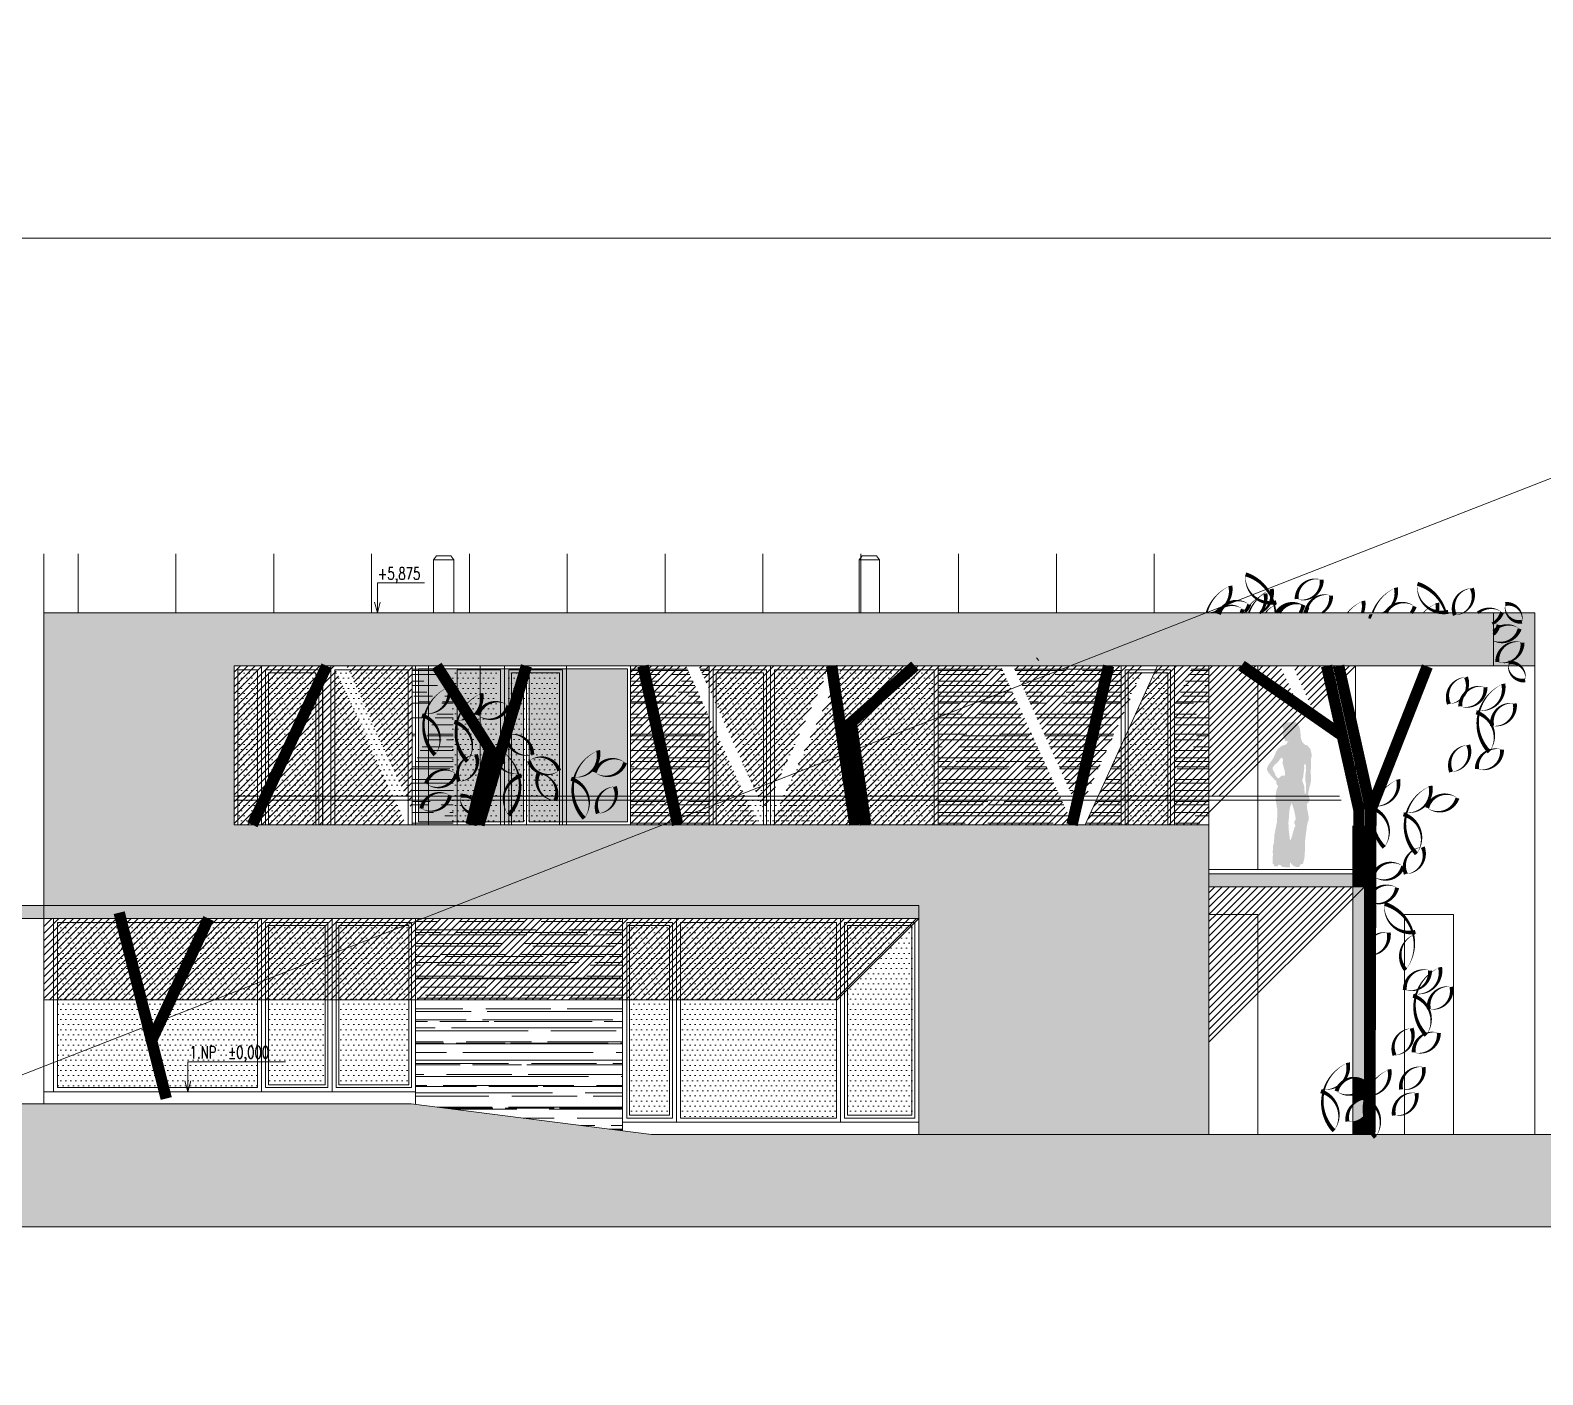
# Model space of a CAD drawing. Header units: metres. Extents: x -183 to 791, y -436 to 125.
# Drawn here: x 514.31 to 532.87, y -415.22 to -398.72 of the extents above; entities that cross this region are included whole.
import ezdxf

# ---------------------------------------------------------------- set-up
doc = ezdxf.new("R2010")
doc.units = ezdxf.units.M
doc.header["$MEASUREMENT"] = 0
doc.header["$XCLIPFRAME"] = 2
for name, color, linetype in [('01_SILNE', 1, 'Continuous'), ('koty', 4, 'Continuous'), ('okna', 4, 'Continuous'), ('SRAFA', 251, 'Continuous'), ('srafa fasada', 253, 'Continuous'), ('SRAFY', 3, 'Continuous'), ('SRAFY-TERÉN', 252, 'Continuous'), ('stafaz', 254, 'Continuous'), ('zariz.predmety', 203, 'Continuous')]:
    doc.layers.add(name, color=color, linetype=linetype)
doc.layers.add('FLOATING-WINDOWS', color=2, linetype='Continuous', plot=False)
doc.layers.add('nosne zdivo', color=6, linetype='Continuous', lineweight=50)
doc.styles.add('ROMANS', font='romans.shx', dxfattribs={"width": 0.7})
picture_1 = doc.add_image_def('image2.jpg', size_in_pixel=(1024, 512))
pattern_1 = [(0, (0, -101.35717), (0.44, 0.2), [3, -0.4, 1, -0.2]), (0, (0.266, -101.25717), (-0.2, 0.266), [0.6, -0.066, 1.2, -0.15]), (0, (0.1, -101.18717), (1.04, 0.134), [1.6, -0.28, 0.8, -0.2])]
pattern_2 = [(0, (0, -101.35717), (0.03125, 0.0625), [0, -0.0625])]
pattern_3 = [(0, (-0.158707, -101.35717), (0.03125, 0.0625), [0, -0.0625])]
pattern_4 = [(225, (529.620144, -373.00782), (0.04419417, -0.04419417), [])]
pattern_5 = [(225, (529.620144, -383.00782), (0.04419417, -0.04419417), [])]

msp = doc.modelspace()

# ---------------------------------------------------------------- hatches: boundary and pattern name
at = {"layer": 'SRAFA', "linetype": 'Continuous', "lineweight": 0, "ltscale": 0.5}
h = msp.add_hatch(dxfattribs=at)
h.set_pattern_fill('ANSI31,_O', color=256, scale=0.5)
h.set_pattern_definition(pattern_5)
h.paths.add_polyline_path([(516.815, -408.467), (518.923, -408.467), (518.038, -406.517), (516.815, -406.517)])
at = {"layer": 'SRAFA', "linetype": 'Continuous', "lineweight": 0}
h = msp.add_hatch(dxfattribs=at)
h.set_pattern_fill('DOTS', color=256, style=0)
h.set_pattern_definition(pattern_2)
h.paths.add_polyline_path([(517.1, -406.567), (516.862, -406.567), (516.862, -408.117), (517.1, -408.117)])
h = msp.add_hatch(dxfattribs=at)
h.set_pattern_fill('DOTS', color=256, style=0)
h.set_pattern_definition(pattern_2)
h.paths.add_polyline_path([(517.818, -406.602), (517.235, -406.602), (517.235, -408.117), (517.818, -408.117)])
h = msp.add_hatch(dxfattribs=at)
h.set_pattern_fill('DOTS', color=256, style=0)
h.set_pattern_definition(pattern_2)
h.paths.add_polyline_path([(518.06, -406.567), (518.05, -406.567), (518.05, -408.117), (518.764, -408.117)])
h = msp.add_hatch(dxfattribs=at)
h.set_pattern_fill('DOTS', color=256, style=0)
h.set_pattern_definition(pattern_2)
h.paths.add_polyline_path([(518.95, -406.567), (518.06, -406.567), (518.764, -408.117), (518.95, -408.117)])
at = {"layer": 'SRAFA', "linetype": 'Continuous', "lineweight": 0, "ltscale": 0.5}
h = msp.add_hatch(dxfattribs=at)
h.set_pattern_fill('ANSI31,_O', color=256, scale=0.5)
h.set_pattern_definition(pattern_5)
h.paths.add_polyline_path([(519, -408.297), (519, -406.517), (518.193, -406.517)])
at = {"layer": 'SRAFA', "linetype": 'Continuous', "lineweight": 0}
h = msp.add_hatch(dxfattribs=at)
h.set_pattern_fill('AR-RROOF', color=256, scale=0.2, style=0)
h.set_pattern_definition(pattern_1)
h.paths.add_polyline_path([(519.416, -406.517), (519, -406.517), (519, -407.435)])
for points in [[(519.076, -406.552), (520.365, -406.552), (520.365, -408.432), (519.076, -408.432)], [(520.435, -406.552), (521.64, -406.552), (521.64, -408.432), (520.435, -408.432)]]:
    msp.add_hatch(color=254, dxfattribs=at).paths.add_polyline_path(points)
h = msp.add_hatch(dxfattribs=at)
h.set_pattern_fill('DOTS', color=256, style=0)
h.set_pattern_definition(pattern_3)
h.paths.add_polyline_path([(519.491, -406.567), (520.041, -406.567), (520.041, -408.467), (519.491, -408.467)])
h = msp.add_hatch(dxfattribs=at)
h.set_pattern_fill('DOTS', color=256, style=0)
h.set_pattern_definition(pattern_3)
h.paths.add_polyline_path([(520.176, -406.602), (520.806, -406.602), (520.806, -408.467), (520.176, -408.467)])
h = msp.add_hatch(dxfattribs=at)
h.set_pattern_fill('AR-RROOF', color=256, scale=0.2, style=0)
h.set_pattern_definition(pattern_1)
h.paths.add_polyline_path([(522.357, -406.517), (521.675, -406.517), (521.675, -408.117), (522.641, -408.117), (522.641, -407.141)])
at = {"layer": 'SRAFA', "linetype": 'Continuous', "lineweight": 0, "ltscale": 0.5}
h = msp.add_hatch(dxfattribs=at)
h.set_pattern_fill('ANSI31,_O', color=256, scale=0.5)
h.set_pattern_definition(pattern_5)
h.paths.add_polyline_path([(521.675, -408.467), (523.242, -408.467), (522.357, -406.517), (521.675, -406.517)])
at = {"layer": 'SRAFA', "linetype": 'Continuous', "lineweight": 0}
h = msp.add_hatch(dxfattribs=at)
h.set_pattern_fill('AR-RROOF', color=256, scale=0.2, style=0)
h.set_pattern_definition(pattern_1)
h.paths.add_polyline_path([(522.641, -406.517), (522.511, -406.517), (522.641, -406.802)], flags=17)
at = {"layer": 'SRAFA', "linetype": 'Continuous', "lineweight": 0, "ltscale": 0.5}
h = msp.add_hatch(dxfattribs=at)
h.set_pattern_fill('ANSI31,_O', color=256, scale=0.5)
h.set_pattern_definition(pattern_5)
h.paths.add_polyline_path([(523.319, -408.298), (524.128, -406.517), (522.511, -406.517)])
at = {"layer": 'SRAFA', "linetype": 'Continuous', "lineweight": 0}
h = msp.add_hatch(dxfattribs=at)
h.set_pattern_fill('DOTS', color=256, style=0)
h.set_pattern_definition(pattern_2)
h.paths.add_polyline_path([(523.309, -406.602), (522.726, -406.602), (522.726, -406.99), (523.237, -408.117), (523.309, -408.117)])
at = {"layer": 'SRAFA', "linetype": 'Continuous', "lineweight": 0, "ltscale": 0.5}
h = msp.add_hatch(dxfattribs=at)
h.set_pattern_fill('ANSI31,_O', color=256, scale=0.5)
h.set_pattern_definition(pattern_5)
h.paths.add_polyline_path([(523.394, -408.467), (527.102, -408.467), (526.216, -406.517), (524.281, -406.517)])
at = {"layer": 'SRAFA', "linetype": 'Continuous', "lineweight": 0}
h = msp.add_hatch(dxfattribs=at)
h.set_pattern_fill('DOTS', color=256, style=0)
h.set_pattern_definition(pattern_2)
h.paths.add_polyline_path([(524.105, -406.567), (523.444, -406.567), (523.444, -408.023)])
h = msp.add_hatch(dxfattribs=at)
h.set_pattern_fill('DOTS', color=256, style=0)
h.set_pattern_definition(pattern_2)
h.paths.add_polyline_path([(525.4, -406.567), (524.259, -406.567), (523.555, -408.117), (525.4, -408.117)])
h = msp.add_hatch(dxfattribs=at)
h.set_pattern_fill('AR-RROOF', color=256, scale=0.2, style=0)
h.set_pattern_definition(pattern_1)
h.paths.add_polyline_path([(526.216, -406.517), (525.45, -406.517), (525.45, -408.117), (526.943, -408.117)])
h = msp.add_hatch(dxfattribs=at)
h.set_pattern_fill('AR-RROOF', color=256, scale=0.2, style=0)
h.set_pattern_definition(pattern_1)
h.paths.add_polyline_path([(527.694, -407.163), (527.694, -406.517), (526.37, -406.517), (527.096, -408.117), (527.26, -408.117)])
at = {"layer": 'SRAFA', "linetype": 'Continuous', "lineweight": 0, "ltscale": 0.5}
h = msp.add_hatch(dxfattribs=at)
h.set_pattern_fill('ANSI31,_O', color=256, scale=0.5)
h.set_pattern_definition(pattern_5)
h.paths.add_polyline_path([(527.178, -408.298), (527.987, -406.517), (526.37, -406.517)])
h = msp.add_hatch(dxfattribs=at)
h.set_pattern_fill('ANSI31,_O', color=256, scale=0.5)
h.set_pattern_definition(pattern_4)
h.paths.add_polyline_path([(528.14, -406.517), (528.77, -406.517), (528.77, -408.316), (528.621, -408.467), (527.255, -408.467)])
at = {"layer": 'SRAFA', "linetype": 'Continuous', "lineweight": 0}
h = msp.add_hatch(dxfattribs=at)
h.set_pattern_fill('DOTS', color=256, style=0)
h.set_pattern_definition(pattern_2)
h.paths.add_polyline_path([(527.948, -406.602), (527.779, -406.602), (527.779, -406.975)], flags=17)
h = msp.add_hatch(dxfattribs=at)
h.set_pattern_fill('DOTS', color=256, style=0)
h.set_pattern_definition(pattern_2)
h.paths.add_polyline_path([(528.265, -406.602), (528.102, -406.602), (527.779, -407.314), (527.779, -408.117), (528.265, -408.117)])
h = msp.add_hatch(dxfattribs=at)
h.set_pattern_fill('AR-RROOF', color=256, scale=0.2, style=0)
h.set_pattern_definition(pattern_1)
h.paths.add_polyline_path([(528.77, -406.517), (528.57, -406.517), (528.35, -407.002), (528.35, -408.117), (528.77, -408.117)])
at = {"layer": 'SRAFA', "linetype": 'Continuous', "lineweight": 0, "ltscale": 0.5}
h = msp.add_hatch(dxfattribs=at)
h.set_pattern_fill('ANSI31,_O', color=256, scale=0.5)
h.set_pattern_definition(pattern_4)
h.paths.add_polyline_path([(528.77, -408.117), (528.969, -408.117), (529.37, -407.716), (529.37, -406.517), (528.77, -406.517)])
h = msp.add_hatch(dxfattribs=at)
h.set_pattern_fill('ANSI31,_O', color=256, scale=0.5)
h.set_pattern_definition(pattern_4)
h.paths.add_polyline_path([(529.37, -407.716), (529.934, -407.152), (529.646, -406.517), (529.37, -406.517)])
h = msp.add_hatch(dxfattribs=at)
h.set_pattern_fill('ANSI31,_O', color=256, scale=0.5)
h.set_pattern_definition(pattern_4)
h.paths.add_polyline_path([(530.04, -407.046), (530.569, -406.517), (529.8, -406.517)])
at = {"layer": 'SRAFA', "linetype": 'Continuous', "lineweight": 0}
h = msp.add_hatch(dxfattribs=at)
h.set_pattern_fill('AR-RROOF', color=256, scale=0.2, style=0)
h.set_pattern_definition(pattern_1)
h.paths.add_polyline_path([(519.5, -406.672), (519, -407.773), (519, -408.117), (519.5, -408.117)])
h = msp.add_hatch(dxfattribs=at)
h.set_pattern_fill('DOTS', color=256, style=0)
h.set_pattern_definition(pattern_2)
h.paths.add_polyline_path([(522.726, -407.328), (522.726, -408.117), (523.084, -408.117)], flags=17)
h = msp.add_hatch(dxfattribs=at)
h.set_pattern_fill('AR-RROOF', color=256, scale=0.2, style=0)
h.set_pattern_definition(pattern_1)
h.paths.add_polyline_path([(527.694, -407.501), (527.414, -408.117), (527.694, -408.117)])
h = msp.add_hatch(dxfattribs=at)
h.set_pattern_fill('DOTS', color=256, style=0)
h.set_pattern_definition(pattern_2)
h.paths.add_polyline_path([(517.1, -408.167), (516.862, -408.167), (516.862, -408.467), (517.1, -408.467)])
h = msp.add_hatch(dxfattribs=at)
h.set_pattern_fill('DOTS', color=256, style=0)
h.set_pattern_definition(pattern_2)
h.paths.add_polyline_path([(517.818, -408.167), (517.235, -408.167), (517.235, -408.467), (517.818, -408.467)])
h = msp.add_hatch(dxfattribs=at)
h.set_pattern_fill('DOTS', color=256, style=0)
h.set_pattern_definition(pattern_2)
h.paths.add_polyline_path([(518.786, -408.167), (518.05, -408.167), (518.05, -408.467), (518.923, -408.467)])
h = msp.add_hatch(dxfattribs=at)
h.set_pattern_fill('AR-RROOF', color=256, scale=0.2, style=0)
h.set_pattern_definition(pattern_1)
h.paths.add_polyline_path([(519.5, -408.167), (519, -408.167), (519, -408.467), (519.5, -408.467)])
h = msp.add_hatch(dxfattribs=at)
h.set_pattern_fill('AR-RROOF', color=256, scale=0.2, style=0)
h.set_pattern_definition(pattern_1)
h.paths.add_polyline_path([(522.641, -408.167), (521.675, -408.167), (521.675, -408.467), (522.641, -408.467)])
h = msp.add_hatch(dxfattribs=at)
h.set_pattern_fill('DOTS', color=256, style=0)
h.set_pattern_definition(pattern_2)
h.paths.add_polyline_path([(523.106, -408.167), (522.726, -408.167), (522.726, -408.467), (523.242, -408.467)])
h = msp.add_hatch(dxfattribs=at)
h.set_pattern_fill('DOTS', color=256, style=0)
h.set_pattern_definition([(0, (-0.540526, -101.35717), (0.03125, 0.0625), [0, -0.0625])])
h.paths.add_polyline_path([(523.855, -408.167), (522.904, -408.167), (522.904, -408.467), (523.991, -408.467)])
h = msp.add_hatch(dxfattribs=at)
h.set_pattern_fill('DOTS', color=256, style=0)
h.set_pattern_definition(pattern_2)
h.paths.add_polyline_path([(525.4, -408.167), (523.532, -408.167), (523.444, -408.361), (523.444, -408.467), (525.4, -408.467)])
h = msp.add_hatch(dxfattribs=at)
h.set_pattern_fill('AR-RROOF', color=256, scale=0.2, style=0)
h.set_pattern_definition(pattern_1)
h.paths.add_polyline_path([(526.965, -408.167), (525.45, -408.167), (525.45, -408.467), (527.102, -408.467)])
h = msp.add_hatch(dxfattribs=at)
h.set_pattern_fill('AR-RROOF', color=256, scale=0.2, style=0)
h.set_pattern_definition(pattern_1)
h.paths.add_polyline_path([(527.694, -408.167), (527.391, -408.167), (527.255, -408.467), (527.694, -408.467)])
h = msp.add_hatch(dxfattribs=at)
h.set_pattern_fill('DOTS', color=256, style=0)
h.set_pattern_definition(pattern_2)
h.paths.add_polyline_path([(528.265, -408.167), (527.779, -408.167), (527.779, -408.467), (528.265, -408.467)])
h = msp.add_hatch(dxfattribs=at)
h.set_pattern_fill('AR-RROOF', color=256, scale=0.2, style=0)
h.set_pattern_definition(pattern_1)
h.paths.add_polyline_path([(528.77, -408.167), (528.35, -408.167), (528.35, -408.467), (528.77, -408.467)])
at = {"layer": 'SRAFA', "linetype": 'Continuous', "lineweight": 0, "ltscale": 0.5}
h = msp.add_hatch(dxfattribs=at)
h.set_pattern_fill('ANSI31,_O', color=256, scale=0.5)
h.set_pattern_definition(pattern_4)
h.paths.add_polyline_path([(528.77, -409.567), (529.37, -409.567), (529.37, -410.535), (530.538, -409.367), (530.538, -409.227), (528.77, -409.227)])
h = msp.add_hatch(dxfattribs=at)
h.set_pattern_fill('ANSI31,_O', color=256, scale=0.5)
h.set_pattern_definition(pattern_4)
h.paths.add_polyline_path([(528.77, -411.135), (529.37, -410.535), (529.37, -409.567), (528.77, -409.567)])
h = msp.add_hatch(dxfattribs=at)
h.set_pattern_fill('ANSI31,_O', color=256, scale=0.5)
h.set_pattern_definition(pattern_4)
h.paths.add_polyline_path([(514.48, -409.617), (514.48, -410.617), (524.212, -410.617), (525.212, -409.617)])
at = {"layer": 'SRAFA', "linetype": 'Continuous', "lineweight": 0}
h = msp.add_hatch(dxfattribs=at)
h.set_pattern_fill('DOTS', color=256, style=0)
h.set_pattern_definition(pattern_2)
h.paths.add_polyline_path([(514.65, -409.667), (517.1, -409.667), (517.1, -411.692), (514.65, -411.692)])
h = msp.add_hatch(dxfattribs=at)
h.set_pattern_fill('DOTS', color=256, style=0)
h.set_pattern_definition(pattern_2)
h.paths.add_polyline_path([(517.931, -409.702), (517.235, -409.702), (517.235, -411.657), (517.931, -411.657)])
h = msp.add_hatch(dxfattribs=at)
h.set_pattern_fill('DOTS', color=256, style=0)
h.set_pattern_definition(pattern_2)
h.paths.add_polyline_path([(518.956, -409.702), (518.101, -409.702), (518.101, -411.657), (518.956, -411.657)])
h = msp.add_hatch(dxfattribs=at)
h.set_pattern_fill('AR-RROOF', color=256, scale=0.2, style=0)
h.set_pattern_definition(pattern_1)
h.paths.add_polyline_path([(521.58, -409.617), (519.041, -409.617), (519.041, -411.742), (519.041, -411.899), (521.58, -412.222)])
h = msp.add_hatch(dxfattribs=at)
h.set_pattern_fill('DOTS', color=256, style=0)
h.set_pattern_definition(pattern_2)
h.paths.add_polyline_path([(521.665, -409.702), (522.155, -409.702), (522.155, -412.032), (521.665, -412.032)])
h = msp.add_hatch(dxfattribs=at)
h.set_pattern_fill('DOTS', color=256, style=0)
h.set_pattern_definition(pattern_2)
h.paths.add_polyline_path([(522.29, -409.667), (524.202, -409.667), (524.202, -412.067), (522.29, -412.067)])
h = msp.add_hatch(dxfattribs=at)
h.set_pattern_fill('DOTS', color=256, style=0)
h.set_pattern_definition(pattern_2)
h.paths.add_polyline_path([(524.337, -409.702), (525.127, -409.702), (525.127, -412.032), (524.337, -412.032)])
at = {"layer": 'srafa fasada', "linetype": 'Continuous', "lineweight": 0}
for points in [[(514.48, -405.867), (514.48, -409.457), (525.212, -409.457), (525.212, -412.267), (528.77, -412.267), (528.77, -408.467), (516.815, -408.467), (516.815, -406.517), (532.263, -406.517), (532.263, -405.867)], [(532.263, -406.517), (532.77, -406.517), (532.77, -405.867), (532.263, -405.867)]]:
    msp.add_hatch(color=253, dxfattribs=at).paths.add_polyline_path(points)
at = {"layer": 'SRAFY', "linetype": 'Continuous', "lineweight": 0}
for points in [[(530.538, -409.067), (528.77, -409.067), (528.77, -409.227), (530.538, -409.227)], [(530.678, -409.227), (530.543, -409.227), (530.538, -409.227), (530.538, -411.57, -0.154098), (530.678, -411.599)], [(525.212, -409.457), (514.48, -409.457), (513.543, -409.457, -0.079457), (513.505, -409.617), (525.212, -409.617)], [(530.678, -411.599, 0.154098), (530.538, -411.57), (530.538, -411.777, 0.187651), (530.678, -411.677)], [(530.678, -411.677, -0.187651), (530.538, -411.777), (530.538, -411.899, -0.16755), (530.678, -411.833), (530.678, -411.826, 0.021911), (530.652, -411.817, 0.520567), (530.674, -411.793, 0.004244), (530.678, -411.794)], [(530.678, -411.854), (530.678, -411.833, 0.16755), (530.538, -411.899), (530.538, -412.111, 0.167375), (530.678, -412.045), (530.678, -412.034, -0.08696)], [(530.678, -412.045, -0.167375), (530.538, -412.111), (530.538, -412.267), (530.678, -412.267)]]:
    msp.add_hatch(color=44, dxfattribs=at).paths.add_polyline_path(points)
at = {"layer": 'SRAFY-TERÉN', "linetype": 'Continuous', "lineweight": 0}
msp.add_hatch(color=256, dxfattribs=at).paths.add_polyline_path([(543.77, -412.267), (541.575, -412.267), (541.575, -412.272), (541.153, -412.271), (541.153, -412.267), (530.835, -412.267, -0.032805), (530.813, -412.302, -0.021832), (530.783, -412.267), (521.936, -412.267), (518.986, -411.892), (508.562, -411.892, -0.013742), (508.557, -411.904, -0.069979), (508.492, -411.892), (507.93, -411.892), (507.93, -413.401), (543.77, -413.401)])
at = {"layer": 'stafaz', "linetype": 'Continuous', "ltscale": 0.001}
h = msp.add_hatch(color=256, dxfattribs=at)
h.paths.add_polyline_path([(529.598, -408.048), (529.601, -408.034), (529.61, -408.018), (529.617, -408.003), (529.62, -407.992), (529.607, -407.979), (529.601, -407.969), (529.596, -407.952), (529.596, -407.939), (529.597, -407.927), (529.581, -407.919), (529.57, -407.908), (529.559, -407.894), (529.548, -407.884), (529.539, -407.874), (529.527, -407.859), (529.516, -407.846), (529.505, -407.831), (529.497, -407.82), (529.491, -407.809), (529.486, -407.799), (529.483, -407.787), (529.483, -407.775), (529.487, -407.765), (529.491, -407.755), (529.495, -407.744), (529.501, -407.734), (529.508, -407.724), (529.517, -407.71), (529.526, -407.698), (529.537, -407.685), (529.545, -407.674), (529.551, -407.662), (529.56, -407.65), (529.568, -407.636), (529.572, -407.625), (529.579, -407.611), (529.584, -407.6), (529.588, -407.587), (529.593, -407.575), (529.599, -407.563), (529.606, -407.553), (529.614, -407.54), (529.627, -407.528), (529.638, -407.518), (529.654, -407.506), (529.667, -407.498), (529.677, -407.493), (529.687, -407.491), (529.698, -407.489), (529.708, -407.485), (529.719, -407.48), (529.727, -407.467), (529.727, -407.456), (529.74, -407.454), (529.747, -407.444), (529.732, -407.442), (529.722, -407.442), (529.712, -407.442), (529.702, -407.431), (529.699, -407.417), (529.692, -407.403), (529.689, -407.391), (529.686, -407.381), (529.678, -407.37), (529.677, -407.359), (529.679, -407.349), (529.685, -407.339), (529.689, -407.328), (529.691, -407.317), (529.679, -407.282), (529.676, -407.27), (529.674, -407.257), (529.674, -407.247), (529.676, -407.236), (529.682, -407.225), (529.693, -407.219), (529.706, -407.215), (529.718, -407.213), (529.732, -407.212), (529.744, -407.212), (529.757, -407.212), (529.768, -407.211), (529.779, -407.207), (529.793, -407.204), (529.807, -407.201), (529.823, -407.203), (529.841, -407.214), (529.851, -407.224), (529.865, -407.238), (529.871, -407.248), (529.879, -407.264), (529.884, -407.276), (529.887, -407.29), (529.89, -407.304), (529.892, -407.317), (529.893, -407.328), (529.894, -407.344), (529.897, -407.359), (529.897, -407.372), (529.897, -407.389), (529.899, -407.404), (529.903, -407.417), (529.907, -407.43), (529.913, -407.444), (529.92, -407.455), (529.929, -407.466), (529.938, -407.476), (529.953, -407.487), (529.967, -407.489), (529.978, -407.494), (529.989, -407.502), (529.991, -407.513), (530.003, -407.521), (530.014, -407.537), (530.019, -407.553), (530.023, -407.566), (530.026, -407.582), (530.029, -407.595), (530.031, -407.608), (530.031, -407.622), (530.029, -407.634), (530.026, -407.644), (530.025, -407.656), (530.023, -407.673), (530.023, -407.687), (530.023, -407.699), (530.023, -407.71), (530.024, -407.721), (530.024, -407.731), (530.024, -407.744), (530.024, -407.761), (530.023, -407.774), (530.021, -407.785), (530.019, -407.799), (530.019, -407.809), (530.019, -407.822), (530.02, -407.834), (530.021, -407.851), (530.023, -407.868), (530.024, -407.88), (530.024, -407.891), (530.025, -407.907), (530.022, -407.925), (530.021, -407.94), (530.018, -407.954), (530.015, -407.966), (530.012, -407.982), (530.008, -407.995), (530.005, -408.007), (530.002, -408.021), (529.998, -408.032), (529.997, -408.044), (529.992, -408.057), (529.99, -408.069), (529.989, -408.084), (529.989, -408.1), (529.993, -408.11), (529.997, -408.121), (530.003, -408.137), (530.007, -408.149), (530.008, -408.159), (530.003, -408.174), (529.993, -408.19), (529.981, -408.202), (529.971, -408.211), (529.972, -408.225), (529.972, -408.24), (529.972, -408.25), (529.975, -408.265), (529.979, -408.287), (529.981, -408.299), (529.983, -408.309), (529.986, -408.324), (529.989, -408.341), (529.993, -408.364), (529.993, -408.375), (529.995, -408.387), (529.995, -408.399), (529.994, -408.409), (529.991, -408.419), (529.983, -408.437), (529.978, -408.457), (529.973, -408.484), (529.971, -408.496), (529.971, -408.509), (529.969, -408.519), (529.967, -408.53), (529.964, -408.55), (529.963, -408.562), (529.961, -408.577), (529.959, -408.589), (529.958, -408.602), (529.957, -408.613), (529.955, -408.624), (529.954, -408.635), (529.952, -408.645), (529.951, -408.667), (529.951, -408.692), (529.951, -408.706), (529.951, -408.716), (529.951, -408.73), (529.951, -408.743), (529.951, -408.761), (529.95, -408.775), (529.949, -408.786), (529.949, -408.797), (529.947, -408.809), (529.947, -408.82), (529.946, -408.833), (529.945, -408.845), (529.943, -408.864), (529.94, -408.885), (529.938, -408.896), (529.933, -408.909), (529.93, -408.922), (529.926, -408.943), (529.916, -408.948), (529.904, -408.953), (529.894, -408.952), (529.89, -408.966), (529.883, -408.98), (529.869, -408.986), (529.851, -408.986), (529.84, -408.983), (529.83, -408.98), (529.811, -408.974), (529.798, -408.964), (529.787, -408.951), (529.776, -408.936), (529.765, -408.93), (529.764, -408.943), (529.764, -408.953), (529.763, -408.965), (529.765, -408.976), (529.765, -408.986), (529.754, -408.99), (529.741, -408.99), (529.73, -408.99), (529.718, -408.988), (529.707, -408.988), (529.691, -408.986), (529.677, -408.986), (529.665, -408.978), (529.655, -408.967), (529.641, -408.959), (529.628, -408.958), (529.617, -408.966), (529.615, -408.979), (529.604, -408.979), (529.588, -408.979), (529.577, -408.978), (529.571, -408.968), (529.571, -408.956), (529.557, -408.95), (529.551, -408.938), (529.552, -408.921), (529.553, -408.906), (529.553, -408.893), (529.553, -408.881), (529.553, -408.863), (529.555, -408.849), (529.556, -408.837), (529.556, -408.827), (529.554, -408.805), (529.554, -408.789), (529.556, -408.77), (529.559, -408.752), (529.558, -408.741), (529.558, -408.727), (529.563, -408.707), (529.566, -408.696), (529.569, -408.679), (529.571, -408.664), (529.57, -408.65), (529.572, -408.64), (529.573, -408.63), (529.572, -408.609), (529.574, -408.596), (529.575, -408.584), (529.58, -408.566), (529.583, -408.546), (529.585, -408.535), (529.587, -408.524), (529.589, -408.513), (529.595, -408.492), (529.596, -408.48), (529.598, -408.469), (529.6, -408.458), (529.604, -408.44), (529.604, -408.426), (529.605, -408.415), (529.606, -408.405), (529.607, -408.394), (529.609, -408.377), (529.608, -408.359), (529.61, -408.344), (529.61, -408.331), (529.61, -408.319), (529.61, -408.308), (529.61, -408.298), (529.61, -408.285), (529.608, -408.271), (529.605, -408.257), (529.602, -408.243), (529.6, -408.225), (529.597, -408.21), (529.595, -408.187), (529.593, -408.173), (529.591, -408.158), (529.591, -408.142), (529.591, -408.132), (529.591, -408.116), (529.591, -408.106), (529.591, -408.091), (529.593, -408.08), (529.595, -408.064)])
h.paths.add_polyline_path([(529.782, -408.21), (529.777, -408.223), (529.772, -408.234), (529.77, -408.245), (529.766, -408.256), (529.762, -408.271), (529.759, -408.288), (529.758, -408.303), (529.756, -408.316), (529.755, -408.334), (529.755, -408.346), (529.753, -408.36), (529.753, -408.371), (529.751, -408.387), (529.751, -408.398), (529.749, -408.409), (529.748, -408.423), (529.746, -408.436), (529.746, -408.449), (529.747, -408.46), (529.748, -408.481), (529.748, -408.502), (529.749, -408.518), (529.75, -408.534), (529.753, -408.551), (529.754, -408.564), (529.756, -408.577), (529.757, -408.59), (529.759, -408.601), (529.76, -408.613), (529.761, -408.624), (529.763, -408.636), (529.764, -408.648), (529.766, -408.662), (529.774, -408.649), (529.779, -408.638), (529.785, -408.62), (529.79, -408.606), (529.795, -408.588), (529.798, -408.575), (529.803, -408.557), (529.808, -408.539), (529.814, -408.522), (529.818, -408.511), (529.823, -408.498), (529.83, -408.485), (529.829, -408.471), (529.824, -408.461), (529.82, -408.45), (529.818, -408.439), (529.819, -408.429), (529.827, -408.416), (529.834, -408.404), (529.834, -408.387), (529.832, -408.365), (529.827, -408.342), (529.823, -408.328), (529.82, -408.31), (529.817, -408.297), (529.813, -408.281), (529.807, -408.261), (529.803, -408.248), (529.799, -408.238), (529.796, -408.226), (529.791, -408.215), (529.784, -408.199)], flags=16)
h.paths.add_polyline_path([(529.943, -408.046), (529.945, -408.063), (529.946, -408.073), (529.946, -408.088), (529.957, -408.079), (529.962, -408.066), (529.962, -408.054), (529.962, -408.043), (529.962, -408.03), (529.963, -408.018), (529.963, -408.007), (529.963, -407.995), (529.963, -407.983), (529.963, -407.972), (529.961, -407.958), (529.959, -407.947), (529.955, -407.93), (529.954, -407.919), (529.953, -407.901), (529.953, -407.89), (529.953, -407.874), (529.953, -407.863), (529.955, -407.849), (529.956, -407.837), (529.958, -407.822), (529.96, -407.81), (529.962, -407.8), (529.962, -407.788), (529.962, -407.777), (529.962, -407.767), (529.96, -407.751), (529.956, -407.731), (529.952, -407.721), (529.942, -407.724), (529.938, -407.74), (529.939, -407.75), (529.94, -407.762), (529.94, -407.773), (529.939, -407.788), (529.936, -407.8), (529.935, -407.811), (529.933, -407.823), (529.931, -407.834), (529.931, -407.847), (529.93, -407.857), (529.928, -407.877), (529.925, -407.889), (529.921, -407.902), (529.917, -407.913), (529.915, -407.924), (529.919, -407.937), (529.923, -407.948), (529.93, -407.964), (529.933, -407.975), (529.939, -407.989), (529.942, -408.005), (529.942, -408.022), (529.943, -408.034)], flags=16)
h.paths.add_polyline_path([(529.701, -407.866), (529.704, -407.855), (529.704, -407.843), (529.704, -407.832), (529.702, -407.821), (529.699, -407.807), (529.698, -407.797), (529.693, -407.778), (529.689, -407.765), (529.686, -407.751), (529.682, -407.739), (529.678, -407.726), (529.676, -407.714), (529.676, -407.702), (529.677, -407.688), (529.679, -407.676), (529.677, -407.662), (529.673, -407.651), (529.666, -407.641), (529.638, -407.667), (529.632, -407.678), (529.625, -407.688), (529.616, -407.699), (529.602, -407.712), (529.59, -407.721), (529.575, -407.734), (529.566, -407.746), (529.558, -407.759), (529.551, -407.769), (529.551, -407.782), (529.556, -407.792), (529.562, -407.806), (529.572, -407.819), (529.576, -407.83), (529.58, -407.841), (529.584, -407.851), (529.59, -407.867), (529.601, -407.88), (529.61, -407.89), (529.621, -407.897), (529.632, -407.892), (529.643, -407.883), (529.654, -407.871), (529.665, -407.864), (529.678, -407.863), (529.691, -407.863)], flags=16)

# ---------------------------------------------------------------- linework, layer by layer
at = {"linetype": 'Continuous', "lineweight": 0}
for p, q in [((532.77, -405.867), (532.77, -412.267)), ((530.526, -408.117), (530.543, -408.117)), ((530.569, -408.117), (530.526, -408.117)), ((530.538, -409.017), (528.77, -409.017)), ((530.538, -409.067), (528.77, -409.067)), ((530.543, -409.227), (528.77, -409.227)), ((528.77, -409.567), (528.77, -412.267))]:
    msp.add_line(p, q, dxfattribs=at)
at = {"layer": '01_SILNE', "linetype": 'Continuous', "lineweight": 0}
for p, q in [((521.58, -405.867), (514.48, -405.867)), ((514.48, -409.457), (514.48, -405.867)), ((532.263, -405.867), (521.58, -405.867)), ((532.263, -406.517), (532.263, -405.867)), ((516.815, -406.517), (532.263, -406.517)), ((516.815, -408.467), (528.77, -408.467)), ((528.77, -408.467), (528.77, -412.267)), ((525.212, -409.457), (514.48, -409.457)), ((525.212, -412.267), (525.212, -409.457)), ((518.986, -411.892), (507.93, -411.892)), ((518.986, -411.892), (521.936, -412.267)), ((521.936, -412.267), (543.77, -412.267))]:
    msp.add_line(p, q, dxfattribs=at)
at = {"layer": 'FLOATING-WINDOWS', "color": 254, "linetype": 'Continuous', "lineweight": 0}
for p, q in [((532.263, -405.867), (532.77, -405.867)), ((530.543, -409.227), (530.678, -409.227))]:
    msp.add_line(p, q, dxfattribs=at)
at = {"layer": 'FLOATING-WINDOWS', "linetype": 'Continuous', "lineweight": 0}
for p, q in [((519.125, -406.517), (521.675, -406.517)), ((530.569, -406.517), (528.77, -408.316)), ((530.678, -409.227), (528.77, -411.135))]:
    msp.add_line(p, q, dxfattribs=at)
at = {"layer": 'FLOATING-WINDOWS', "linetype": 'Continuous', "lineweight": 0, "flags": 128}
for points in [[(514.48, -405.867), (514.48, -409.457), (525.212, -409.457), (525.212, -412.267), (528.77, -412.267), (528.77, -408.467), (516.815, -408.467), (516.815, -406.517), (532.263, -406.517), (532.263, -405.867)], [(528.14, -406.517), (528.77, -406.517), (528.77, -408.316), (528.621, -408.467), (527.255, -408.467)], [(507.93, -411.892), (507.93, -413.401), (543.77, -413.401), (543.77, -412.267), (521.936, -412.267), (518.986, -411.892)]]:
    msp.add_lwpolyline(points, close=True, dxfattribs=at)
at = {"layer": 'FLOATING-WINDOWS', "linetype": 'Continuous', "lineweight": 0}
msp.add_lwpolyline([(532.263, -406.517), (532.77, -406.517), (532.77, -405.867), (532.263, -405.867)], close=True, dxfattribs=at)
at = {"layer": 'FLOATING-WINDOWS', "linetype": 'Continuous', "lineweight": 0, "ltscale": 0.5, "flags": 128}
msp.add_lwpolyline([(514.48, -409.617), (514.48, -410.617), (524.212, -410.617), (525.212, -409.617)], close=True, dxfattribs=at)
at = {"layer": 'koty', "linetype": 'Continuous', "lineweight": 0}
for p, q in [((518.572, -405.867), (518.572, -405.5)), ((518.572, -405.5), (519.148, -405.5)), ((518.572, -405.867), (518.535, -405.734)), ((518.572, -405.867), (518.608, -405.734)), ((516.246, -411.742), (516.246, -411.375)), ((516.246, -411.375), (517.443, -411.375)), ((516.246, -411.742), (516.21, -411.609)), ((516.246, -411.742), (516.283, -411.609))]:
    msp.add_line(p, q, dxfattribs=at)
at = {"layer": 'nosne zdivo', "linetype": 'Continuous', "lineweight": 0}
for p, q in [((504.789, -415.216), (547.047, -398.718)), ((514.48, -405.867), (514.48, -405.141)), ((514.9, -405.867), (514.9, -405.141)), ((516.1, -405.867), (516.1, -405.141)), ((517.3, -405.867), (517.3, -405.141)), ((518.5, -405.867), (518.5, -405.141)), ((519.7, -405.867), (519.7, -405.141)), ((520.9, -405.867), (520.9, -405.141)), ((522.1, -405.867), (522.1, -405.141)), ((523.3, -405.867), (523.3, -405.141)), ((524.5, -405.867), (524.5, -405.141)), ((525.7, -405.867), (525.7, -405.141)), ((526.9, -405.867), (526.9, -405.141)), ((528.1, -405.867), (528.1, -405.141))]:
    msp.add_line(p, q, dxfattribs=at)
at = {"layer": 'nosne zdivo', "linetype": 'Continuous', "lineweight": 0, "flags": 128}
msp.add_lwpolyline([(526.683, -406.451), (526.657, -406.418)], dxfattribs=at)
at = {"layer": 'okna', "linetype": 'Continuous', "lineweight": 0}
for p, q in [((517.9, -406.517), (517.9, -408.467)), ((517.9, -406.517), (518, -406.517)), ((519, -406.517), (519, -408.467)), ((519, -406.517), (519.6, -406.517)), ((519.041, -408.467), (519.041, -406.517)), ((521.05, -406.517), (521.58, -406.517)), ((521.675, -408.467), (521.675, -406.517)), ((530.373, -408.117), (516.815, -408.117)), ((528.35, -408.117), (530.373, -408.117)), ((530.395, -408.167), (516.815, -408.167)), ((528.77, -409.567), (529.37, -409.567)), ((529.37, -409.567), (529.37, -412.267)), ((529.37, -409.567), (529.37, -412.267)), ((531.17, -409.567), (531.17, -412.267)), ((531.17, -409.567), (531.77, -409.567)), ((531.77, -409.567), (531.77, -412.267)), ((514.48, -411.892), (514.48, -409.617)), ((514.6, -411.742), (514.48, -411.742)), ((519.041, -411.742), (519.041, -411.899)), ((524.252, -412.117), (525.212, -412.117))]:
    msp.add_line(p, q, dxfattribs=at)
for points in [[(516.815, -406.517), (517.9, -406.517), (517.9, -408.467), (516.815, -408.467)], [(516.815, -406.517), (517.15, -406.517), (517.15, -408.467), (516.815, -408.467)], [(516.862, -406.567), (517.1, -406.567), (517.1, -408.467), (516.862, -408.467)], [(517.15, -406.517), (517.903, -406.517), (517.903, -408.467), (517.15, -408.467)], [(517.2, -406.567), (517.853, -406.567), (517.853, -408.467), (517.2, -408.467)], [(517.235, -406.602), (517.818, -406.602), (517.818, -408.467), (517.235, -408.467)], [(518, -406.517), (519, -406.517), (519, -408.467), (518, -408.467)], [(518.05, -406.567), (518.95, -406.567), (518.95, -408.467), (518.05, -408.467)], [(519.041, -406.517), (520.4, -406.517), (520.4, -408.467), (519.041, -408.467)], [(519.076, -406.552), (520.365, -406.552), (520.365, -408.432), (519.076, -408.432)], [(520.4, -406.517), (521.675, -406.517), (521.675, -408.467), (520.4, -408.467)], [(520.435, -406.552), (521.64, -406.552), (521.64, -408.432), (520.435, -408.432)], [(522.641, -406.517), (523.394, -406.517), (523.394, -408.467), (522.641, -408.467)], [(522.691, -406.567), (523.344, -406.567), (523.344, -408.467), (522.691, -408.467)], [(522.726, -406.602), (523.309, -406.602), (523.309, -408.467), (522.726, -408.467)], [(523.394, -406.517), (525.45, -406.517), (525.45, -408.467), (523.394, -408.467)], [(523.444, -406.567), (525.4, -406.567), (525.4, -408.467), (523.444, -408.467)], [(527.694, -406.517), (528.35, -406.517), (528.35, -408.467), (527.694, -408.467)], [(527.744, -406.567), (528.3, -406.567), (528.3, -408.467), (527.744, -408.467)], [(527.779, -406.602), (528.265, -406.602), (528.265, -408.467), (527.779, -408.467)], [(514.6, -409.617), (517.15, -409.617), (517.15, -411.742), (514.6, -411.742)], [(514.65, -409.667), (517.1, -409.667), (517.1, -411.692), (514.65, -411.692)], [(517.15, -409.617), (518.016, -409.617), (518.016, -411.742), (517.15, -411.742)], [(517.2, -409.667), (517.966, -409.667), (517.966, -411.692), (517.2, -411.692)], [(517.235, -409.702), (517.931, -409.702), (517.931, -411.657), (517.235, -411.657)], [(518.016, -409.617), (519.041, -409.617), (519.041, -411.742), (518.016, -411.742)], [(518.066, -409.667), (518.991, -409.667), (518.991, -411.692), (518.066, -411.692)], [(518.101, -409.702), (518.956, -409.702), (518.956, -411.657), (518.101, -411.657)], [(521.58, -409.617), (522.24, -409.617), (522.24, -412.117), (521.58, -412.117)], [(521.63, -409.667), (522.19, -409.667), (522.19, -412.067), (521.63, -412.067)], [(521.665, -409.702), (522.155, -409.702), (522.155, -412.032), (521.665, -412.032)], [(522.24, -409.617), (524.252, -409.617), (524.252, -412.117), (522.24, -412.117)], [(522.29, -409.667), (524.202, -409.667), (524.202, -412.067), (522.29, -412.067)], [(524.302, -409.667), (525.162, -409.667), (525.162, -412.067), (524.302, -412.067)], [(524.337, -409.702), (525.127, -409.702), (525.127, -412.032), (524.337, -412.032)]]:
    msp.add_lwpolyline(points, close=True, dxfattribs=at)
for points in [[(530.538, -409.017), (529.37, -409.017), (529.37, -406.517), (530.569, -406.517), (530.569, -408.211)], [(521.58, -412.222), (521.58, -409.617), (525.212, -409.617), (525.212, -412.267)]]:
    msp.add_lwpolyline(points, dxfattribs=at)
at = {"layer": 'SRAFA', "linetype": 'Continuous', "lineweight": 0}
for p, q in [((519.26, -405.217), (519.298, -405.167)), ((519.26, -405.867), (519.26, -405.217)), ((519.26, -405.217), (519.51, -405.217)), ((519.298, -405.167), (519.472, -405.167)), ((519.51, -405.217), (519.472, -405.167)), ((519.51, -405.217), (519.51, -405.867)), ((524.48, -405.217), (524.518, -405.167)), ((524.48, -405.867), (524.48, -405.217)), ((524.48, -405.217), (524.73, -405.217)), ((524.518, -405.167), (524.692, -405.167)), ((524.73, -405.217), (524.692, -405.167)), ((524.73, -405.217), (524.73, -405.867))]:
    msp.add_line(p, q, dxfattribs=at)
for points in [[(519.2, -406.517), (519.833, -406.517), (519.833, -408.467), (519.2, -408.467)], [(519.55, -406.567), (520.083, -406.567), (520.083, -408.467), (519.55, -408.467)], [(520.133, -406.517), (520.891, -406.517), (520.891, -408.467), (520.133, -408.467)], [(520.183, -406.567), (520.841, -406.567), (520.841, -408.467), (520.183, -408.467)], [(520.218, -406.602), (520.806, -406.602), (520.806, -408.467), (520.218, -408.467)]]:
    msp.add_lwpolyline(points, close=True, dxfattribs=at)
at = {"layer": 'SRAFY', "linetype": 'Continuous', "lineweight": 0}
for p, q in [((521.373, -406.517), (526.646, -406.517)), ((522.915, -406.517), (523.068, -406.517)), ((524.685, -406.517), (524.839, -406.517)), ((528.77, -408.467), (528.77, -406.517)), ((524.087, -408.467), (523.933, -408.467))]:
    msp.add_line(p, q, dxfattribs=at)
at = {"layer": 'SRAFY', "color": 44, "linetype": 'Continuous', "lineweight": 0}
for p, q in [((527.255, -408.467), (528.14, -406.517)), ((530.538, -408.482), (530.538, -412.267)), ((530.678, -408.482), (530.678, -412.267)), ((514.48, -409.457), (508.93, -409.457)), ((525.212, -409.617), (508.93, -409.617))]:
    msp.add_line(p, q, dxfattribs=at)
at = {"layer": 'SRAFY', "color": 44, "linetype": 'Continuous', "lineweight": 0, "const_width": 0.14, "flags": 128}
for points in [[(517.039, -408.467), (517.95, -406.517)], [(520.083, -407.743), (519.3, -406.517)], [(519.817, -408.467), (520.4, -406.517)], [(522.256, -408.467), (521.83, -406.517)], [(524.428, -408.467), (524.144, -406.517)], [(524.293, -407.294), (525.165, -406.517)], [(527.092, -408.467), (527.54, -406.517)], [(529.171, -406.514), (530.39, -407.362)], [(530.611, -408.285), (530.215, -406.517)], [(530.757, -408.285), (530.362, -406.517)], [(530.757, -408.285), (531.449, -406.524)], [(524.561, -408.467), (524.389, -407.246)], [(519.72, -408.467), (519.956, -407.528)], [(530.611, -409.227), (530.611, -408.193)], [(530.744, -412.267), (530.757, -408.285)], [(515.405, -409.546), (515.982, -411.826)], [(515.785, -411.15), (516.501, -409.617)]]:
    msp.add_lwpolyline(points, dxfattribs=at)
at = {"layer": 'zariz.predmety', "color": 253, "linetype": 'Continuous', "ltscale": 0.001}
for points in [[(528.724, -405.867, 0.0413, 0.05, 0.084025), (528.723, -405.861, 0, 0.05, 0.520567), (529.033, -405.535, 0, 0.0229, 0.223658), (528.741, -405.867, 0, 0, 0)], [(529.586, -405.867, 0.0181, 0.05, 0.316195), (529.221, -405.394, 0, 0, 0), (529.221, -405.394, 0, 0.05, 0.520567), (529.598, -405.738, 0, 0.05, 0.520567), (529.591, -405.769, 0, 0.0154, 0.149233), (529.465, -405.867, 0, 0, 0)], [(531.674, -405.86, 0.0244, 0.05, 0.250948), (531.329, -405.51, 0, 0, 0), (531.329, -405.51, 0, 0.05, 0.520567), (531.706, -405.854, 0, 0.0245, 0.239565), (531.695, -405.867, 0, 0, 0)], [(529.217, -405.85, 0.0392, 0.05, 0.103735), (529.265, -405.765, 0, 0.05, 0.520567), (528.894, -405.884, 0, 0, 0), (528.894, -405.884, 0, 0, 0)], [(529.394, -405.873, 0.0251, 0.05, 0.243333), (529.463, -405.63, 0, 0.0178, 0.172137), (529.208, -405.867, 0, 0.0178, 0.172137)], [(529.394, -405.873, 0.0159, 0.05, 0.339435), (529.541, -405.573, 0, 0.0209, 0.203594), (529.26, -405.867, 0, 0.0209, 0.203594)], [(529.889, -405.867, 0.0388, 0.05, 0.108358), (529.928, -405.773, 0, 0, 0), (529.928, -405.773, 0, 0.0419, 0.425803), (529.599, -405.867, 0, 0, 0)], [(530.158, -405.867, 0.0224, 0.05, 0.271091), (530.27, -405.655, 0, 0, 0), (530.27, -405.655, 0, 0.0473, 0.488011), (529.962, -405.867, 0, 0, 0)], [(530.653, -405.867, 0.0358, 0.05, 0.136798), (530.664, -405.72, 0, 0.0124, 0.119168), (530.468, -405.867, 0, 0.0124, 0.119168)], [(530.887, -405.872, 0.0128, 0.05, 0.372704), (531.064, -405.558, 0, 0.0217, 0.211165), (530.778, -405.867, 0, 0.0217, 0.211165)], [(531.253, -405.867, 0.0402, 0.05, 0.094624), (531.295, -405.789, 0, 0.0453, 0.463992), (530.941, -405.867, 0, 0, 0)], [(529.168, -405.867, 0.0447, 0.05, 0.051147), (529.187, -405.823, 0, 0.0408, 0.413223), (528.855, -405.867, 0, 0, 0)], [(529.946, -405.867, 0.0419, 0.05, 0.078048), (529.978, -405.801, 0, 0.0437, 0.445783), (529.631, -405.867, 0, 0, 0)], [(530.764, -405.919, 0.0472, 0.05, 0.02656), (530.732, -405.908, 0, 0.05, 0.520567), (530.754, -405.885, 0, 0, 0)], [(531.568, -405.867, 0.0384, 0.05, 0.111729), (531.571, -405.746, 0, 0.0106, 0.102361), (531.398, -405.867, 0, 0, 0)], [(532.248, -406, 0.0293, 0.05, 0.201601), (532.366, -405.86, 0, 0.0352, 0.351589), (532.069, -405.867, 0, 0, 0)], [(532.263, -406.134, 0.0351, 0.05, 0.143938), (532.323, -406.014, 0, 0, 0), (532.323, -406.014, 0, 0.0098, 0.09434), (532.24, -405.984, 0, 0, 0)], [(532.263, -406.212, 0.00657, 0.05, 0.44288), (532.582, -406.063, 0, 0.0385, 0.387665), (532.263, -406.092, 0, 0, 0)]]:
    msp.add_lwpolyline(points, format="xyseb", dxfattribs=at)
for points in [[(530.155, -405.461, 0, 0, 0.520567), (530.155, -405.461, 0, 0.05, 0.520567), (529.847, -405.698, 0, 0.05, 0.520567), (530.155, -405.461, 0.05, 0.05, 0)], [(531.788, -405.895, 0, 0, 0.520567), (531.788, -405.895, 0, 0.05, 0.520567), (531.996, -405.566, 0, 0.05, 0.520567), (531.788, -405.895, 0.05, 0.05, 0)], [(532.407, -405.758, 0, 0, 0.520567), (532.407, -405.758, 0, 0.05, 0.520567), (532.611, -405.976, 0, 0.05, 0.520567), (532.407, -405.758, 0.05, 0.05, 0)], [(532.617, -406.232, 0, 0, 0.520567), (532.617, -406.232, 0, 0.05, 0.520567), (532.308, -406.469, 0, 0.05, 0.520567), (532.617, -406.232, 0.05, 0.05, 0)], [(532.446, -406.478, 0, 0, 0.520567), (532.446, -406.478, 0, 0.05, 0.520567), (532.65, -406.696, 0, 0.05, 0.520567), (532.446, -406.478, 0.05, 0.05, 0)], [(531.715, -406.984, 0, 0, 0.520567), (531.715, -406.984, 0, 0.05, 0.520567), (531.924, -406.656, 0, 0.05, 0.520567), (531.715, -406.984, 0.05, 0.05, 0)], [(519.279, -407.61, 0, 0, 0.520567), (519.279, -407.61, 0, 0.05, 0.520567), (519.119, -407.125, 0, 0.05, 0.520567), (519.14, -407.102, 0, 0.05, 0.520567), (519.45, -406.775, 0, 0.05, 0.520567), (519.279, -407.61, 0.05, 0.05, 0)], [(519.676, -407.69, 0, 0, 0.520567), (519.676, -407.69, 0, 0.05, 0.520567), (519.515, -407.205, 0, 0.05, 0.520567), (519.537, -407.181, 0, 0.05, 0.520567), (519.847, -406.855, 0, 0.05, 0.520567), (519.676, -407.69, 0.05, 0.05, 0)], [(531.855, -407.015, 0, 0, 0.520567), (531.855, -407.015, 0, 0.05, 0.520567), (532.163, -406.779, 0, 0.05, 0.520567), (531.855, -407.015, 0.05, 0.05, 0)], [(532.21, -407.573, 0, 0, 0.520567), (532.21, -407.573, 0, 0.05, 0.520567), (532.05, -407.088, 0, 0.05, 0.520567), (532.071, -407.064, 0, 0.05, 0.520567), (532.381, -406.738, 0, 0.05, 0.520567), (532.21, -407.573, 0.05, 0.05, 0)], [(519.806, -407.124, 0, 0, 0.520567), (519.806, -407.124, 0, 0.05, 0.520567), (520.177, -407.006, 0, 0.05, 0.520567), (519.806, -407.124, 0.05, 0.05, 0)], [(532.522, -406.979, 0, 0, 0.520567), (532.522, -406.979, 0, 0.05, 0.520567), (532.245, -407.252, 0, 0.05, 0.520567), (532.522, -406.979, 0.05, 0.05, 0)], [(520.471, -407.605, 0, 0, -0.520567), (520.471, -407.605, 0, 0.05, -0.520567), (520.162, -407.368, 0, 0.05, -0.520567), (520.471, -407.605, 0.05, 0.05, 0)], [(520.18, -408.348, 0, 0, -0.520567), (520.18, -408.348, 0, 0.05, -0.520567), (520.34, -407.863, 0, 0.05, -0.520567), (520.319, -407.84, 0, 0.05, -0.520567), (520.009, -407.514, 0, 0.05, -0.520567), (520.18, -408.348, 0.05, 0.05, 0)], [(521.109, -408.389, 0, 0, 0.520567), (521.109, -408.389, 0, 0.05, 0.520567), (520.948, -407.904, 0, 0.05, 0.520567), (520.969, -407.881, 0, 0.05, 0.520567), (521.279, -407.555, 0, 0.05, 0.520567), (521.109, -408.389, 0.05, 0.05, 0)], [(531.742, -407.818, 0, 0, 0.520567), (531.742, -407.818, 0, 0.05, 0.520567), (531.951, -407.489, 0, 0.05, 0.520567), (531.742, -407.818, 0.05, 0.05, 0)], [(532.366, -407.545, 0, 0, 0.520567), (532.366, -407.545, 0, 0.05, 0.520567), (532.058, -407.782, 0, 0.05, 0.520567), (532.366, -407.545, 0.05, 0.05, 0)], [(519.572, -407.936, 0, 0, 0.520567), (519.572, -407.936, 0, 0.05, 0.520567), (519.781, -407.608, 0, 0.05, 0.520567), (519.572, -407.936, 0.05, 0.05, 0)], [(520.801, -407.803, 0, 0, -0.520567), (520.801, -407.803, 0, 0.05, -0.520567), (520.431, -407.685, 0, 0.05, -0.520567), (520.801, -407.803, 0.05, 0.05, 0)], [(521.239, -407.824, 0, 0, 0.520567), (521.239, -407.824, 0, 0.05, 0.520567), (521.61, -407.705, 0, 0.05, 0.520567), (521.239, -407.824, 0.05, 0.05, 0)], [(519.169, -407.962, 0, 0, 0.520567), (519.169, -407.962, 0, 0.05, 0.520567), (519.54, -407.843, 0, 0.05, 0.520567), (519.169, -407.962, 0.05, 0.05, 0)], [(520.754, -408.169, 0, 0, -0.520567), (520.754, -408.169, 0, 0.05, -0.520567), (520.546, -407.84, 0, 0.05, -0.520567), (520.754, -408.169, 0.05, 0.05, 0)], [(530.921, -408.745, 0, 0, 0.520567), (530.921, -408.745, 0, 0.05, 0.520567), (530.761, -408.26, 0, 0.05, 0.520567), (530.782, -408.236, 0, 0.05, 0.520567), (531.092, -407.91, 0, 0.05, 0.520567), (530.921, -408.745, 0.05, 0.05, 0)], [(519.464, -408.105, 0, 0, 0.520567), (519.464, -408.105, 0, 0.05, 0.520567), (519.111, -408.268, 0, 0.05, 0.520567), (519.464, -408.105, 0.05, 0.05, 0)], [(519.594, -408.112, 0, 0, 0.520567), (519.594, -408.112, 0, 0.05, 0.520567), (519.799, -408.33, 0, 0.05, 0.520567), (519.594, -408.112, 0.05, 0.05, 0)], [(521.276, -408.328, 0, 0, 0.520567), (521.276, -408.328, 0, 0.05, 0.520567), (521.484, -407.999, 0, 0.05, 0.520567), (521.276, -408.328, 0.05, 0.05, 0)], [(531.317, -408.824, 0, 0, 0.520567), (531.317, -408.824, 0, 0.05, 0.520567), (531.157, -408.339, 0, 0.05, 0.520567), (531.178, -408.316, 0, 0.05, 0.520567), (531.488, -407.99, 0, 0.05, 0.520567), (531.317, -408.824, 0.05, 0.05, 0)], [(531.448, -408.259, 0, 0, 0.520567), (531.448, -408.259, 0, 0.05, 0.520567), (531.819, -408.14, 0, 0.05, 0.520567), (531.448, -408.259, 0.05, 0.05, 0)], [(531.186, -409.071, 0, 0, 0.520567), (531.186, -409.071, 0, 0.05, 0.520567), (531.394, -408.742, 0, 0.05, 0.520567), (531.186, -409.071, 0.05, 0.05, 0)], [(530.783, -409.096, 0, 0, 0.520567), (530.783, -409.096, 0, 0.05, 0.520567), (531.153, -408.978, 0, 0.05, 0.520567), (530.783, -409.096, 0.05, 0.05, 0)], [(531.078, -409.24, 0, 0, 0.520567), (531.078, -409.24, 0, 0.05, 0.520567), (530.724, -409.403, 0, 0.05, 0.520567), (531.078, -409.24, 0.05, 0.05, 0)], [(530.926, -409.437, 0, 0, 0.520567), (530.926, -409.437, 0, 0.05, 0.520567), (531.303, -409.781, 0, 0.05, 0.520567), (531.296, -409.812, 0, 0.05, 0.520567), (531.185, -410.249, 0, 0.05, 0.520567), (530.926, -409.437, 0.05, 0.05, 0)], [(530.976, -409.791, 0, 0, 0.520567), (530.976, -409.791, 0, 0.05, 0.520567), (530.699, -410.064, 0, 0.05, 0.520567), (530.976, -409.791, 0.05, 0.05, 0)], [(531.174, -410.493, 0, 0, 0.520567), (531.174, -410.493, 0, 0.05, 0.520567), (531.483, -410.256, 0, 0.05, 0.520567), (531.174, -410.493, 0.05, 0.05, 0)], [(531.435, -411.05, 0, 0, 0.520567), (531.435, -411.05, 0, 0.05, 0.520567), (531.275, -410.565, 0, 0.05, 0.520567), (531.296, -410.541, 0, 0.05, 0.520567), (531.606, -410.215, 0, 0.05, 0.520567), (531.435, -411.05, 0.05, 0.05, 0)], [(531.746, -410.456, 0, 0, 0.520567), (531.746, -410.456, 0, 0.05, 0.520567), (531.469, -410.729, 0, 0.05, 0.520567), (531.746, -410.456, 0.05, 0.05, 0)], [(531.048, -411.295, 0, 0, 0.520567), (531.048, -411.295, 0, 0.05, 0.520567), (531.257, -410.966, 0, 0.05, 0.520567), (531.048, -411.295, 0.05, 0.05, 0)], [(531.591, -411.022, 0, 0, 0.520567), (531.591, -411.022, 0, 0.05, 0.520567), (531.282, -411.259, 0, 0.05, 0.520567), (531.591, -411.022, 0.05, 0.05, 0)], [(530.304, -412.222, 0, 0, 0.520567), (530.304, -412.222, 0, 0.05, 0.520567), (530.144, -411.737, 0, 0.05, 0.520567), (530.165, -411.713, 0, 0.05, 0.520567), (530.475, -411.387, 0, 0.05, 0.520567), (530.304, -412.222, 0.05, 0.05, 0)], [(530.813, -412.302, 0, 0, 0.520567), (530.813, -412.302, 0, 0.05, 0.520567), (530.652, -411.817, 0, 0.05, 0.520567), (530.674, -411.793, 0, 0.05, 0.520567), (530.984, -411.467, 0, 0.05, 0.520567), (530.813, -412.302, 0.05, 0.05, 0)], [(531.405, -411.441, 0, 0, 0.520567), (531.405, -411.441, 0, 0.05, 0.520567), (531.128, -411.714, 0, 0.05, 0.520567), (531.405, -411.441, 0.05, 0.05, 0)], [(530.336, -411.736, 0, 0, 0.520567), (530.336, -411.736, 0, 0.05, 0.520567), (530.706, -411.617, 0, 0.05, 0.520567), (530.336, -411.736, 0.05, 0.05, 0)], [(530.747, -411.836, 0, 0, 0.520567), (530.747, -411.836, 0, 0.05, 0.520567), (530.47, -412.108, 0, 0.05, 0.520567), (530.747, -411.836, 0.05, 0.05, 0)], [(531.317, -411.76, 0, 0, 0.520567), (531.317, -411.76, 0, 0.05, 0.520567), (531.04, -412.033, 0, 0.05, 0.520567), (531.317, -411.76, 0.05, 0.05, 0)]]:
    msp.add_lwpolyline(points, format="xyseb", close=True, dxfattribs=at)

# ---------------------------------------------------------------- texts
at = {"layer": 'koty', "linetype": 'Continuous', "lineweight": 0, "char_height": 0.15, "width": 1.66419, "attachment_point": 1, "style": 'ROMANS'}
for s, insert in [('+5,875', (518.577, -405.309)), ('1.NP  %%P0,000', (516.268, -411.184))]:
    msp.add_mtext(s, dxfattribs=dict(at, insert=insert))

# ---------------------------------------------------------------- pictures from other files: only their frames are drawn
at = {"linetype": 'Continuous', "lineweight": 0}
image = msp.add_image(picture_1, insert=(484.789, -427.317), size_in_units=(139.945, 69.972), dxfattribs=at)
image.set_boundary_path([(212.73, 376.683), (176.145, 376.683), (176.145, 398.635), (168.828, 398.635), (168.885, 320.89), (328.707, 320.89), (431.075, 320.89), (431.075, 390.898), (431.075, 383.412), (431.075, 401.378), (403.221, 401.378), (350.586, 401.378), (350.586, 354.548), (291.756, 354.548), (291.756, 349.792), (291.479, 349.426), (290.204, 349.426), (289.927, 349.792), (289.927, 354.548), (273.079, 354.548), (253.56, 354.548), (253.56, 349.792), (253.283, 349.426), (252.009, 349.426), (251.731, 349.792), (251.731, 354.548), (216.755, 354.548), (216.755, 398.635), (210.17, 398.635), (210.17, 381.988), (211.982, 377.854), (212.73, 377.854), (212.73, 376.683)])

doc.saveas('drawing.dxf')
